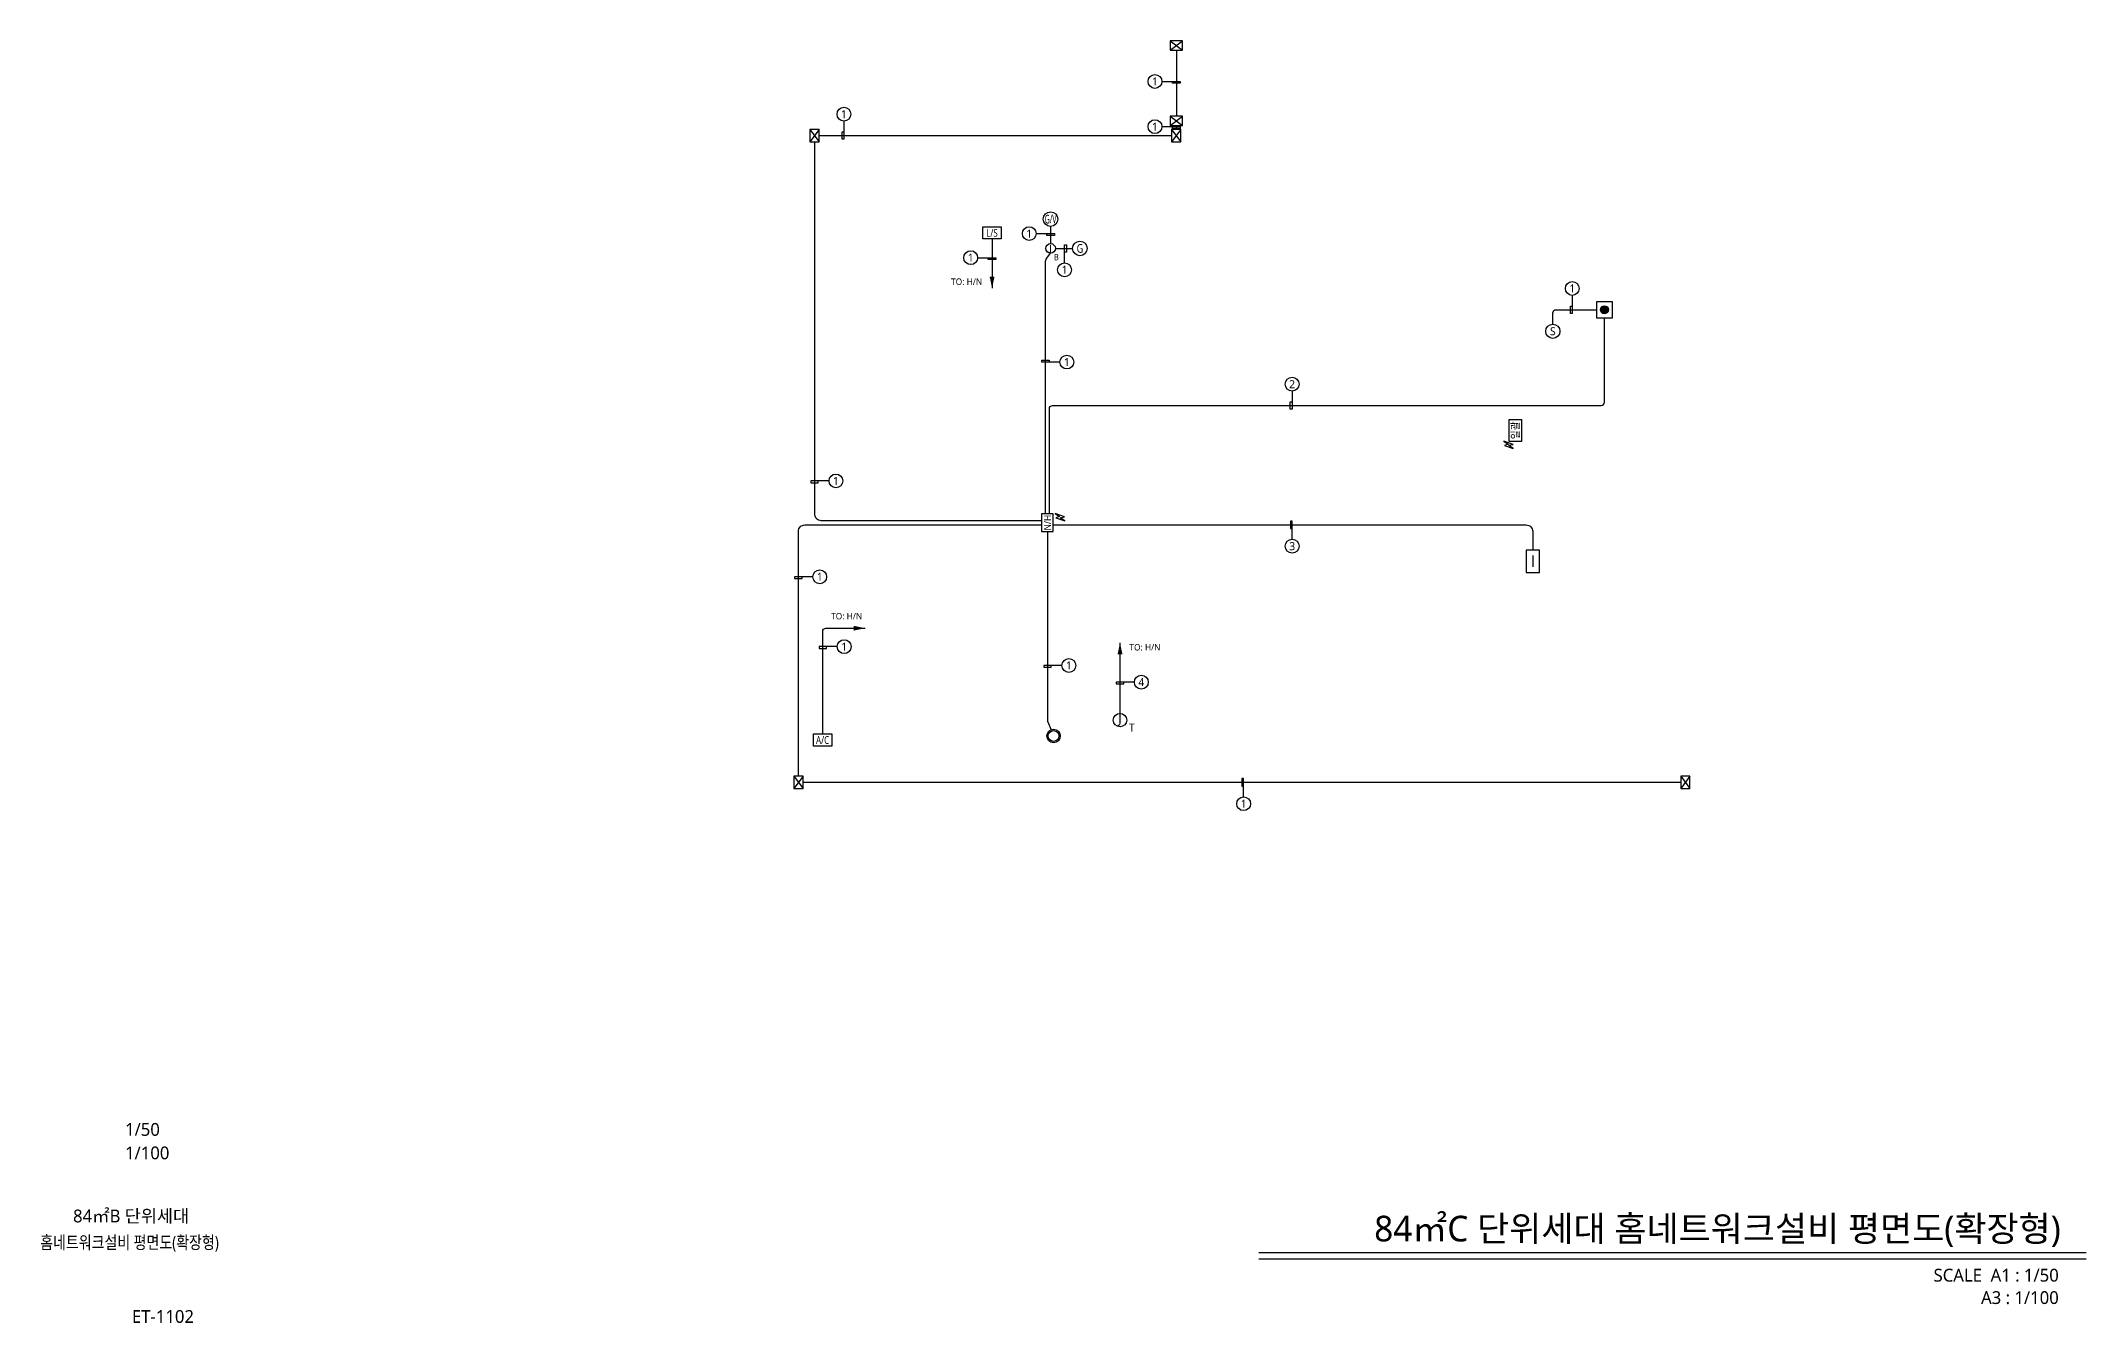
# Model space of a CAD drawing. Header units: millimetres. Extents: x 8480 to 294185, y -114350 to -87474.
# Drawn here: x 81415 to 113358, y -113622 to -93596 of the extents above; entities that cross this region are included whole.
import ezdxf
from ezdxf.enums import TextEntityAlignment as Align

# ---------------------------------------------------------------- set-up
doc = ezdxf.new("R2010")
doc.units = ezdxf.units.MM
doc.header["$LTSCALE"] = 50
doc.linetypes.add('H', pattern=[6, 4, -2])
for name, color, linetype in [('e-con', 1, 'Continuous'), ('E-SYM', 2, 'Continuous'), ('E-TEXT', 7, 'Continuous'), ('e-wire', 4, 'Continuous'), ('E_SYM', 2, 'Continuous'), ('EZ-HN-TEXT', 2, 'Continuous'), ('J', 3, 'Continuous'), ('R', 6, 'Continuous'), ('SYM', 3, 'Continuous'), ('TEX', 3, 'Continuous'), ('TEXT', 2, 'Continuous'), ('title', 2, 'Continuous'), ('지시선', 1, 'Continuous'), ('천정', 4, 'Continuous'), ('통신단자함', 2, 'Continuous')]:
    doc.layers.add(name, color=color, linetype=linetype)
doc.styles.add('mg', font='malgun.ttf')

# ---------------------------------------------------------------- blocks, each defined once
blk = doc.blocks.new('A$C49EC5F35')
at = {"layer": 'SYM', "color": 1, "elevation": 0}
blk.add_lwpolyline([(144, 192), (0, 192), (0, 0), (144, 0)], close=True, dxfattribs=at)
at = {"layer": 'SYM', "color": 1}
for points in [[(0, 192), (144, 0)], [(144, 192), (0, 0)]]:
    blk.add_lwpolyline(points, dxfattribs=at)
blk = doc.blocks.new('A$Cccbf2acf')
at = {"layer": 'SYM', "color": 4, "ltscale": 3}
blk.add_blockref('A$C49EC5F35', (-144, -192), dxfattribs=at)
blk = doc.blocks.new('100-57')
at = {"layer": 'E-SYM', "linetype": 'Continuous'}
blk.add_line((-125, 150), (125, 150), dxfattribs=at)
at = {"layer": 'E-SYM'}
blk.add_lwpolyline([(-250, 0), (250, 0), (250, 300), (-250, 300)], close=True, dxfattribs=at)
blk = doc.blocks.new('홈넷세대기 블럭')
at = {"layer": 'E-SYM'}
blk.add_lwpolyline([(80518, 189974), (80868, 189974), (80868, 190201), (80518, 190201)], close=True, dxfattribs=at)
at = {"layer": 'E-SYM', "color": 1, "style": 'mg', "width": 0.9}
blk.add_text('H/N', height=140, dxfattribs=at).set_placement((80693, 190088), align=Align.MIDDLE_CENTER)
blk = doc.blocks.new('100-89')
at = {"layer": 'E-SYM', "linetype": 'Continuous'}
blk.add_circle((0, 0), 150, dxfattribs=at)
at = {"layer": 'e-con', "linetype": 'Continuous', "style": 'mg'}
blk.add_text('J', height=200, dxfattribs=at).set_placement((0, 0), align=Align.MIDDLE)
blk = doc.blocks.new('EFCL')
at = {"layer": 'SYM'}
h = blk.add_hatch(color=6, dxfattribs=at)
edge = h.paths.add_edge_path()
edge.add_arc((0, 0), 150, 0, 360)
at = {"layer": 'SYM', "color": 6}
blk.add_lwpolyline([(-300, -300), (300, -300), (300, 300), (-300, 300)], close=True, dxfattribs=at)
blk.add_circle((0, 0), 150, dxfattribs=at)
blk.add_circle((0, 0), 150, dxfattribs=at)
blk = doc.blocks.new('A$C6a344dfd')
at = {"layer": 'SYM', "color": 3}
blk.add_circle((0, 111), 111, dxfattribs=at)
at = {"layer": 'SYM', "color": 3, "style": 'mg'}
blk.add_text('S', height=125, dxfattribs=at).set_placement((0, 111), align=Align.MIDDLE)
blk = doc.blocks.new('A$C6D592EF3')
at = {"layer": 'SYM', "color": 2}
for radius in [105, 84]:
    blk.add_circle((133, 160, 0), radius, dxfattribs=at)
blk = doc.blocks.new('A$C4bec3cc4')
at = {"layer": 'SYM', "color": 4, "ltscale": 3}
blk.add_blockref('A$C6D592EF3', (-238, -160, 0), dxfattribs=at)
blk = doc.blocks.new('에어컨 실외기')
at = {"layer": 'SYM', "color": 2, "elevation": 0}
blk.add_lwpolyline([(-332052, 105245), (-331764, 105245), (-331764, 105055), (-332052, 105055)], close=True, dxfattribs=at)
at = {"layer": 'SYM', "color": 1, "style": 'mg', "width": 0.8}
blk.add_text('A/C', height=120.2, dxfattribs=at).set_placement((-331910, 105150), align=Align.MIDDLE_CENTER)
blk = doc.blocks.new('가스 차단기')
at = {"layer": 'SYM', "color": 2}
blk.add_circle((-336271, 111509, 0), 114, dxfattribs=at)
at = {"layer": 'TEX', "color": 1, "style": 'mg', "width": 0.5}
blk.add_text('G/V', height=135, dxfattribs=at).set_placement((-336271, 111509, 0), align=Align.MIDDLE)
blk = doc.blocks.new('가스 감지기')
at = {"layer": 'SYM', "color": 2}
blk.add_circle((-336271, 111089, 0), 114, dxfattribs=at)
at = {"layer": 'TEX', "color": 1, "style": 'mg', "width": 0.8}
blk.add_text('G', height=135, dxfattribs=at).set_placement((-336271, 111089, 0), align=Align.MIDDLE)
blk = doc.blocks.new('50J')
at = {"layer": 'J'}
blk.add_circle((0, 75), 75, dxfattribs=at)
at = {"layer": 'J', "style": 'mg', "width": 1.5}
blk.add_text('J', height=97.5, dxfattribs=at).set_placement((-2, 32), align=Align.CENTER)
blk = doc.blocks.new('50AR')
at = {"layer": '천정', "linetype": 'Continuous'}
blk.add_lwpolyline([(0, 0, 75, 0, 0), (180, 0, 0, 0, 0)], format="xyseb", dxfattribs=at)
blk = doc.blocks.new('A$C5b1b9f38')
at = {"layer": '천정', "linetype": 'Continuous', "xscale": -1}
blk.add_blockref('50AR', (180, 0), dxfattribs=at)
blk = doc.blocks.new('하향식 피난구 자석감지기')
at = {"layer": 'SYM', "color": 2, "elevation": 0}
blk.add_lwpolyline([(-331372, 105245), (-331084, 105245), (-331084, 105055), (-331372, 105055)], close=True, dxfattribs=at)
at = {"layer": 'SYM', "color": 1, "style": 'mg', "width": 0.8}
blk.add_text('L/S', height=120.2, dxfattribs=at).set_placement((-331230, 105150), align=Align.MIDDLE_CENTER)
blk = doc.blocks.new('F19')
at = {"layer": 'E_SYM', "elevation": 0}
blk.add_lwpolyline([(-2.14, 1.19), (2.14, 1.19), (2.14, -1.19), (-2.14, -1.19)], close=True, dxfattribs=at)
at = {"layer": 'TEX', "color": 1, "style": 'mg', "width": 0.9}
blk.add_text('일괄', height=1.5, dxfattribs=at).set_placement((0, 0), align=Align.MIDDLE_CENTER)

msp = doc.modelspace()

# ---------------------------------------------------------------- linework, layer by layer
at = {"layer": 'e-wire'}
for p, q in [((99149, -93740, 0), (99149, -94774, 0)), ((99149, -94918, 0), (99149, -94978, 0)), ((96271, -96690), (96271, -97460))]:
    msp.add_line(p, q, dxfattribs=at)
at = {"layer": 'e-wire', "elevation": 0}
for points in [[(93498, -95170), (93498, -100985, 0.414214), (93598, -101085), (97045, -101085)], [(93246, -105080), (93246, -101255, -0.414214), (93346, -101155), (97045, -101155)]]:
    msp.add_lwpolyline(points, format="xyb", dxfattribs=at)
at = {"layer": 'e-wire'}
for points in [[(93570, -95074), (99075, -95074)], [(97185, -96494), (97185, -96762)], [(97260, -96837), (97529, -96837)], [(98269, -104099), (98269, -102995)], [(93318, -105176), (107027, -105176)]]:
    msp.add_lwpolyline(points, dxfattribs=at)
for points in [[(97106, -100980), (97106, -97051, -0.162801), (97126, -96991), (97185, -96912)], [(97166, -100980), (97166, -99341, -0.414214), (97216, -99291), (105784, -99291, 0.414214), (105834, -99241), (105834, -97920)], [(105029, -98020), (105029, -97845, -0.414214), (105079, -97795), (105709, -97795)], [(97226, -101155), (104615, -101155, -0.414214), (104715, -101255), (104715, -101548)], [(97136, -101259), (97136, -104200, 0.09543), (97139, -104219), (97193, -104354)], [(93626, -104420), (93626, -102819, -0.414214), (93676, -102769), (94289, -102769)]]:
    msp.add_lwpolyline(points, format="xyb", dxfattribs=at)
at = {"layer": 'EZ-HN-TEXT', "color": 1}
for points in [[(104273, -99913), (104412, -99962), (104338, -99912), (104408, -99899), (104263, -99848), (104332, -99895)], [(97267, -101044), (97405, -101093), (97332, -101043), (97402, -101030), (97257, -100979), (97326, -101026)]]:
    msp.add_lwpolyline(points, close=True, dxfattribs=at)
at = {"layer": 'R', "color": 3}
msp.add_line((100437, -112520), (113358, -112520), dxfattribs=at)
at = {"layer": 'R'}
msp.add_line((100437, -112620), (113358, -112620), dxfattribs=at)
at = {"layer": '지시선'}
for points, elevation in [([(98923, -94229), (99207, -94229), (99207, -94257), (99091, -94257), (99091, -94229)], 0), ([(98923, -94935), (99207, -94935), (99207, -94963), (99091, -94963), (99091, -94935)], 0), ([(93724, -100469), (93440, -100469), (93440, -100496), (93557, -100496), (93557, -100469)], 2), ([(93471, -101966), (93187, -101966), (93187, -101994), (93304, -101994), (93304, -101966)], 2)]:
    msp.add_lwpolyline(points, dxfattribs=dict(at, elevation=elevation))
for points in [[(93957, -94849), (93957, -95133), (93929, -95133), (93929, -95016), (93957, -95016)], [(96960, -96606), (97244, -96606), (97244, -96634), (97127, -96634), (97127, -96606)], [(97403, -97063), (97403, -96779), (97431, -96779), (97431, -96895), (97403, -96895)], [(96045, -96982), (96329, -96982), (96329, -97009), (96212, -97009), (96212, -96982)], [(105333, -97570), (105333, -97854), (105305, -97854), (105305, -97737), (105333, -97737)], [(97331, -98612), (97047, -98612), (97047, -98584), (97164, -98584), (97164, -98612)], [(100957, -99065), (100957, -99349), (100929, -99349), (100929, -99232), (100957, -99232)], [(100958, -101380), (100958, -101097), (100930, -101097), (100930, -101213), (100958, -101213)], [(93853, -103057), (93570, -103057), (93570, -103085), (93686, -103085), (93686, -103057)], [(97363, -103351), (97080, -103351), (97080, -103379), (97196, -103379), (97196, -103351)], [(98494, -103611), (98210, -103611), (98210, -103639), (98327, -103639), (98327, -103611)], [(100200, -105402), (100200, -105118), (100172, -105118), (100172, -105235), (100200, -105235)]]:
    msp.add_lwpolyline(points, dxfattribs=at)
for centre in [(98815, -94229, 0), (93957, -94741), (98815, -94935, 0), (96852, -96606), (95937, -96982), (97403, -97171), (105333, -97462), (97439, -98612), (100957, -98957), (93832, -100469, 2), (100958, -101488), (93579, -101966, 2), (93961, -103057), (97471, -103351), (98602, -103611), (100200, -105510)]:
    msp.add_circle(centre, 108, dxfattribs=at)

# ---------------------------------------------------------------- block references
at = {"layer": 'E-SYM', "xscale": 0.7971938775510204, "yscale": 0.7971938775510204, "zscale": 0.7971938775510204, "rotation": 270}
msp.add_blockref('홈넷세대기 블럭', (-54401, -36792), dxfattribs=at)
at = {"layer": 'E-SYM', "xscale": 0.700000000000684, "yscale": 0.700000000000684, "zscale": 0.700000000000684}
msp.add_blockref('100-89', (98269, -104204), dxfattribs=at)
at = {"layer": 'SYM', "color": 4, "rotation": 90}
for p in [(99053, -93596), (99053, -94774)]:
    msp.add_blockref('A$Cccbf2acf', p, dxfattribs=at)
at = {"layer": 'SYM', "color": 4}
for name, p in [('A$Cccbf2acf', (93570, -94978)), ('A$Cccbf2acf', (99219, -94978)), ('하향식 피난구 자석감지기', (427499, -201744, 0)), ('에어컨 실외기', (425534, -209665)), ('A$C4bec3cc4', (97337, -104452)), ('A$Cccbf2acf', (93318, -105080)), ('A$Cccbf2acf', (107171, -105080))]:
    msp.add_blockref(name, p, dxfattribs=at)
at = {"layer": 'SYM', "color": 4, "linetype": 'Continuous'}
for name, p in [('가스 차단기', (433456, -207889)), ('50J', (97185, -96912)), ('가스 감지기', (433914, -207926)), ('A$C6a344dfd', (105029, -98242))]:
    msp.add_blockref(name, p, dxfattribs=at)
at = {"layer": 'SYM', "color": 2, "xscale": 0.4166697985492647, "yscale": 0.4166697985492647, "zscale": 0.4166697985492647, "rotation": 270}
msp.add_blockref('EFCL', (105834, -97795), dxfattribs=at)
at = {"layer": 'SYM', "xscale": 80.1068090787717, "yscale": 80.1068090787717, "zscale": 80.1068090787717, "rotation": 90}
msp.add_blockref('F19', (104445, -99679, 0), dxfattribs=at)
at = {"layer": '천정', "linetype": 'H'}
for p, rotation in [((96271, -97460), 89.99999999999997), ((94289, -102769), 180), ((98269, -102995), 270)]:
    msp.add_blockref('A$C5b1b9f38', p, dxfattribs=dict(at, rotation=rotation))
at = {"layer": '통신단자함', "xscale": 0.7, "yscale": 0.7, "zscale": 0.7, "rotation": 270}
msp.add_blockref('100-57', (104610, -101723), dxfattribs=at)

# ---------------------------------------------------------------- texts
at = {"layer": 'E-TEXT', "style": 'mg'}
msp.add_text('T', height=125, dxfattribs=at).set_placement((98408, -104383))
at = {"layer": 'TEX', "style": 'mg'}
for s, p in [('1', (98815, -94229, 0)), ('1', (93957, -94741)), ('1', (98815, -94935, 0)), ('1', (96852, -96606)), ('1', (95937, -96982)), ('1', (97403, -97171)), ('1', (105333, -97462)), ('1', (97439, -98612)), ('2', (100957, -98957)), ('1', (93832, -100469, 2)), ('3', (100958, -101488)), ('1', (93579, -101966, 2)), ('1', (93961, -103057)), ('1', (97471, -103351)), ('4', (98602, -103611)), ('1', (100200, -105510))]:
    msp.add_text(s, height=125, dxfattribs=at).set_placement(p, align=Align.MIDDLE)
at = {"layer": 'TEX', "color": 3, "style": 'mg', "width": 0.9}
msp.add_text('B', height=100, dxfattribs=at).set_placement((97275, -96974), align=Align.MIDDLE)
at = {"layer": 'TEXT', "linetype": 'Continuous', "style": 'mg'}
for p in [(95874, -97357), (94000, -102581), (98659, -103067)]:
    msp.add_text('TO: H/N', height=100, dxfattribs=at).set_placement(p, align=Align.MIDDLE)
at = {"layer": 'TEXT', "color": 2, "style": 'mg'}
msp.add_text('84㎡C 단위세대 홈네트워크설비 평면도(확장형)', height=400, dxfattribs=at).set_placement((112962, -112346), align=Align.RIGHT)
for s, p in [('SCALE  A1 : 1/50', (112931, -112874)), ('A3 : 1/100', (112931, -113224))]:
    msp.add_text(s, height=200, dxfattribs=at).set_placement(p, align=Align.MIDDLE_RIGHT)
at = {"layer": 'title', "color": 2, "style": 'mg'}
for s, p in [('1/50', (82729, -110597)), ('1/100', (82729, -110964))]:
    msp.add_text(s, height=200, dxfattribs=at).set_placement(p, align=Align.MIDDLE_LEFT)
msp.add_text('84㎡B 단위세대 ', height=200, dxfattribs=at).set_placement((82857, -111949), align=Align.MIDDLE_CENTER)
at = {"layer": 'title', "color": 2, "style": 'mg', "width": 0.8}
msp.add_text('홈네트워크설비 평면도(확장형)', height=200, dxfattribs=at).set_placement((82799, -112362), align=Align.MIDDLE_CENTER)
at = {"layer": 'title', "style": 'mg'}
msp.add_text('ET-1102', height=200, dxfattribs=at).set_placement((83321, -113519), align=Align.MIDDLE_CENTER)

doc.saveas('drawing.dxf')
